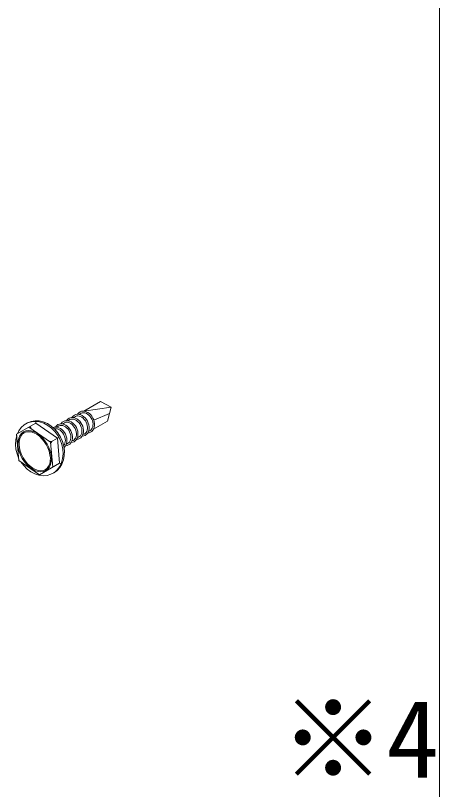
# Model space of a CAD drawing. Units: millimetres on the paper, enlarged 40 times, with parts at other scales. Extents: x -7800 to 7800, y -5578 to 5491.
# Drawn here: x -1687 to -1368, y 3709 to 4291 of the extents above; entities that cross this region are included whole.
import ezdxf
from ezdxf.enums import TextEntityAlignment as Align

# ---------------------------------------------------------------- set-up
doc = ezdxf.new("R2010")
doc.units = ezdxf.units.MM
doc.header["$LTSCALE"] = 40
doc.layers.add('1-6_文字', color=7, linetype='Continuous')
doc.layers.add('1-B_ビス', color=7, linetype='Continuous', lineweight=18)
doc.layers.add('F-4_細線', color=4, linetype='Continuous', lineweight=9)
doc.styles.add('ＭＳ ゴシック', font='')
doc.styles.get('ＭＳ ゴシック').set_extended_font_data('MS Gothic')

msp = doc.modelspace()

# ---------------------------------------------------------------- linework, layer by layer
at = {"layer": '1-B_ビス'}
for p, q in [((-1635.65, 3993.71), (-1623.04, 4000.99)), ((-1614.99, 3996.7), (-1623.04, 4000.99)), ((-1635.65, 3993.71), (-1614.99, 3996.7)), ((-1614.99, 3996.7), (-1617.82, 3986.13)), ((-1645.59, 3988.75), (-1646.65, 3988.35)), ((-1644.45, 3988.91), (-1645.59, 3988.75)), ((-1644.21, 3989.26), (-1644.45, 3988.91)), ((-1643.25, 3988.83), (-1644.45, 3988.91)), ((-1643.42, 3990.11), (-1644.21, 3989.26)), ((-1642.49, 3990.75), (-1643.42, 3990.11)), ((-1642.04, 3988.49), (-1643.25, 3988.83)), ((-1642.56, 3989.27), (-1643.06, 3988.79)), ((-1641.78, 3989.76), (-1642.56, 3989.27)), ((-1641.44, 3991.15), (-1642.49, 3990.75)), ((-1640.9, 3990.05), (-1641.78, 3989.76)), ((-1640.29, 3991.31), (-1641.44, 3991.15)), ((-1639.96, 3990.12), (-1640.9, 3990.05)), ((-1640.05, 3991.66), (-1640.29, 3991.31)), ((-1639.1, 3991.23), (-1640.29, 3991.31)), ((-1639.27, 3992.51), (-1640.05, 3991.66)), ((-1638.96, 3989.98), (-1639.96, 3990.12)), ((-1638.33, 3993.15), (-1639.27, 3992.51)), ((-1637.88, 3990.89), (-1639.1, 3991.23)), ((-1637.96, 3989.64), (-1638.96, 3989.98)), ((-1638.41, 3991.67), (-1638.91, 3991.19)), ((-1637.63, 3992.16), (-1638.41, 3991.67)), ((-1637.28, 3993.55), (-1638.33, 3993.15)), ((-1636.97, 3989.09), (-1637.96, 3989.64)), ((-1636.69, 3990.32), (-1637.88, 3990.89)), ((-1636.75, 3992.45), (-1637.63, 3992.16)), ((-1636.14, 3993.71), (-1637.28, 3993.55)), ((-1636.03, 3988.36), (-1636.97, 3989.09)), ((-1635.8, 3992.52), (-1636.75, 3992.45)), ((-1635.56, 3989.53), (-1636.69, 3990.32)), ((-1634.94, 3993.63), (-1636.14, 3993.71)), ((-1634.81, 3992.38), (-1635.8, 3992.52)), ((-1634.51, 3988.54), (-1635.56, 3989.53)), ((-1633.73, 3993.29), (-1634.94, 3993.63)), ((-1633.8, 3992.04), (-1634.81, 3992.38)), ((-1632.81, 3991.49), (-1633.8, 3992.04)), ((-1632.54, 3992.72), (-1633.73, 3993.29)), ((-1631.88, 3990.76), (-1632.81, 3991.49)), ((-1631.4, 3991.93), (-1632.54, 3992.72)), ((-1631.01, 3989.88), (-1631.88, 3990.76)), ((-1630.36, 3990.94), (-1631.4, 3991.93)), ((-1630.25, 3988.86), (-1631.01, 3989.88)), ((-1629.43, 3989.79), (-1630.36, 3990.94)), ((-1629.62, 3987.73), (-1630.25, 3988.86)), ((-1628.66, 3988.5), (-1629.43, 3989.79)), ((-1628.02, 3987), (-1616.27, 3991.93)), ((-1686.07, 3976.33), (-1671.58, 3984.7)), ((-1680.37, 3983.36), (-1682.6, 3981.37)), ((-1677.79, 3984.8), (-1680.37, 3983.36)), ((-1677.91, 3984.85), (-1679.24, 3984.02)), ((-1675.17, 3985.96), (-1677.91, 3984.85)), ((-1674.95, 3985.66), (-1677.79, 3984.8)), ((-1672.22, 3986.48), (-1675.17, 3985.96)), ((-1671.93, 3985.91), (-1674.95, 3985.66)), ((-1669.14, 3986.38), (-1672.22, 3986.48)), ((-1668.82, 3985.54), (-1671.93, 3985.91)), ((-1671.58, 3984.7), (-1671.58, 3985.9)), ((-1655.4, 3973.37), (-1671.58, 3984.7)), ((-1666.02, 3985.65), (-1669.14, 3986.38)), ((-1665.72, 3984.55), (-1668.82, 3985.54)), ((-1662.96, 3984.34), (-1666.02, 3985.65)), ((-1662.72, 3982.99), (-1665.72, 3984.55)), ((-1660.06, 3982.47), (-1662.96, 3984.34)), ((-1659.91, 3980.9), (-1662.72, 3982.99)), ((-1655.9, 3982.91), (-1656.68, 3982.06)), ((-1654.96, 3983.55), (-1655.9, 3982.91)), ((-1653.91, 3983.95), (-1654.96, 3983.55)), ((-1653.38, 3982.85), (-1654.25, 3982.56)), ((-1652.76, 3984.11), (-1653.91, 3983.95)), ((-1652.43, 3982.92), (-1653.38, 3982.85)), ((-1652.53, 3984.46), (-1652.76, 3984.11)), ((-1651.57, 3984.03), (-1652.76, 3984.11)), ((-1651.74, 3985.31), (-1652.53, 3984.46)), ((-1651.43, 3982.78), (-1652.43, 3982.92)), ((-1650.8, 3985.95), (-1651.74, 3985.31)), ((-1650.36, 3983.69), (-1651.57, 3984.03)), ((-1650.88, 3984.47), (-1651.38, 3983.99)), ((-1650.1, 3984.96), (-1650.88, 3984.47)), ((-1649.75, 3986.35), (-1650.8, 3985.95)), ((-1649.16, 3983.12), (-1650.36, 3983.69)), ((-1649.22, 3985.25), (-1650.1, 3984.96)), ((-1648.61, 3986.51), (-1649.75, 3986.35)), ((-1648.27, 3985.32), (-1649.22, 3985.25)), ((-1648.03, 3982.33), (-1649.16, 3983.12)), ((-1648.37, 3986.86), (-1648.61, 3986.51)), ((-1647.41, 3986.43), (-1648.61, 3986.51)), ((-1647.58, 3987.71), (-1648.37, 3986.86)), ((-1647.28, 3985.18), (-1648.27, 3985.32)), ((-1646.65, 3988.35), (-1647.58, 3987.71)), ((-1646.2, 3986.09), (-1647.41, 3986.43)), ((-1646.27, 3984.84), (-1647.28, 3985.18)), ((-1646.72, 3986.87), (-1647.22, 3986.39)), ((-1645.94, 3987.36), (-1646.72, 3986.87)), ((-1645.29, 3984.29), (-1646.27, 3984.84)), ((-1645.01, 3985.52), (-1646.2, 3986.09)), ((-1645.06, 3987.65), (-1645.94, 3987.36)), ((-1644.35, 3983.56), (-1645.29, 3984.29)), ((-1644.11, 3987.72), (-1645.06, 3987.65)), ((-1643.87, 3984.73), (-1645.01, 3985.52)), ((-1643.48, 3982.68), (-1644.35, 3983.56)), ((-1643.12, 3987.58), (-1644.11, 3987.72)), ((-1642.83, 3983.74), (-1643.87, 3984.73)), ((-1642.12, 3987.24), (-1643.12, 3987.58)), ((-1641.9, 3982.59), (-1642.83, 3983.74)), ((-1641.13, 3986.69), (-1642.12, 3987.24)), ((-1640.85, 3987.92), (-1642.04, 3988.49)), ((-1640.19, 3985.96), (-1641.13, 3986.69)), ((-1639.71, 3987.13), (-1640.85, 3987.92)), ((-1639.33, 3985.08), (-1640.19, 3985.96)), ((-1638.67, 3986.14), (-1639.71, 3987.13)), ((-1638.57, 3984.06), (-1639.33, 3985.08)), ((-1637.75, 3984.99), (-1638.67, 3986.14)), ((-1637.93, 3982.93), (-1638.57, 3984.06)), ((-1637.44, 3981.74), (-1637.93, 3982.93)), ((-1636.97, 3983.7), (-1637.75, 3984.99)), ((-1636.38, 3982.33), (-1636.97, 3983.7)), ((-1635.17, 3987.48), (-1636.03, 3988.36)), ((-1634.41, 3986.46), (-1635.17, 3987.48)), ((-1633.59, 3987.39), (-1634.51, 3988.54)), ((-1633.77, 3985.33), (-1634.41, 3986.46)), ((-1633.29, 3984.14), (-1633.77, 3985.33)), ((-1632.82, 3986.1), (-1633.59, 3987.39)), ((-1632.96, 3982.92), (-1633.29, 3984.14)), ((-1632.8, 3981.71), (-1632.96, 3982.92)), ((-1632.22, 3984.73), (-1632.82, 3986.1)), ((-1631.81, 3983.31), (-1632.22, 3984.73)), ((-1631.61, 3981.88), (-1631.81, 3983.31)), ((-1629.13, 3986.54), (-1629.62, 3987.73)), ((-1628.8, 3985.32), (-1629.13, 3986.54)), ((-1628.84, 3981.84), (-1628.65, 3982.93)), ((-1628.64, 3984.11), (-1628.8, 3985.32)), ((-1628.06, 3987.13), (-1628.66, 3988.5)), ((-1628.65, 3982.93), (-1628.64, 3984.11)), ((-1628.24, 3980.12), (-1617.82, 3986.13)), ((-1627.66, 3985.71), (-1628.06, 3987.13)), ((-1627.69, 3981.57), (-1627.47, 3982.89)), ((-1627.46, 3984.28), (-1627.66, 3985.71)), ((-1627.47, 3982.89), (-1627.46, 3984.28)), ((-1684.41, 3978.9), (-1685.52, 3976.65)), ((-1682.6, 3981.37), (-1684.41, 3978.9)), ((-1680.88, 3978.06), (-1682.38, 3976.9)), ((-1680.48, 3977.37), (-1681.86, 3976.29)), ((-1679.13, 3978.78), (-1680.88, 3978.06)), ((-1678.85, 3978.03), (-1680.48, 3977.37)), ((-1677.17, 3979.03), (-1679.13, 3978.78)), ((-1677.04, 3978.24), (-1678.85, 3978.03)), ((-1675.08, 3978.81), (-1677.17, 3979.03)), ((-1675.08, 3978.01), (-1677.04, 3978.24)), ((-1660.59, 3970.37), (-1676.77, 3981.7)), ((-1674.79, 3980.32), (-1675.89, 3982.21)), ((-1672.9, 3978.13), (-1675.08, 3978.81)), ((-1673.04, 3977.34), (-1675.08, 3978.01)), ((-1670.99, 3976.25), (-1673.04, 3977.34)), ((-1670.71, 3977), (-1672.9, 3978.13)), ((-1668.58, 3975.46), (-1670.71, 3977)), ((-1657.4, 3980.11), (-1660.06, 3982.47)), ((-1657.37, 3978.34), (-1659.91, 3980.9)), ((-1657.88, 3981.6), (-1658.69, 3981.35)), ((-1656.73, 3981.72), (-1657.88, 3981.6)), ((-1657.21, 3980.5), (-1657.7, 3980.41)), ((-1655.05, 3977.31), (-1657.4, 3980.11)), ((-1655.2, 3975.39), (-1657.37, 3978.34)), ((-1656.24, 3980.5), (-1657.21, 3980.5)), ((-1656.68, 3982.06), (-1656.92, 3981.71)), ((-1655.52, 3981.59), (-1656.73, 3981.72)), ((-1655.24, 3980.29), (-1656.24, 3980.5)), ((-1655.03, 3982.07), (-1655.53, 3981.59)), ((-1654.31, 3981.21), (-1655.52, 3981.59)), ((-1654.24, 3979.87), (-1655.24, 3980.29)), ((-1653.11, 3974.18), (-1655.05, 3977.31)), ((-1654.25, 3982.56), (-1655.03, 3982.07)), ((-1653.13, 3980.6), (-1654.31, 3981.21)), ((-1653.27, 3979.26), (-1654.24, 3979.87)), ((-1652.35, 3978.47), (-1653.27, 3979.26)), ((-1652, 3979.77), (-1653.13, 3980.6)), ((-1651.52, 3977.54), (-1652.35, 3978.47)), ((-1650.98, 3978.76), (-1652, 3979.77)), ((-1650.8, 3976.48), (-1651.52, 3977.54)), ((-1650.43, 3982.44), (-1651.43, 3982.78)), ((-1650.08, 3977.58), (-1650.98, 3978.76)), ((-1649.44, 3981.89), (-1650.43, 3982.44)), ((-1649.33, 3976.28), (-1650.08, 3977.58)), ((-1648.5, 3981.16), (-1649.44, 3981.89)), ((-1647.64, 3980.28), (-1648.5, 3981.16)), ((-1646.98, 3981.34), (-1648.03, 3982.33)), ((-1646.88, 3979.26), (-1647.64, 3980.28)), ((-1646.06, 3980.19), (-1646.98, 3981.34)), ((-1646.25, 3978.13), (-1646.88, 3979.26)), ((-1645.76, 3976.94), (-1646.25, 3978.13)), ((-1645.29, 3978.9), (-1646.06, 3980.19)), ((-1644.69, 3977.53), (-1645.29, 3978.9)), ((-1644.29, 3976.11), (-1644.69, 3977.53)), ((-1642.72, 3981.66), (-1643.48, 3982.68)), ((-1642.09, 3980.53), (-1642.72, 3981.66)), ((-1641.6, 3979.34), (-1642.09, 3980.53)), ((-1641.13, 3981.3), (-1641.9, 3982.59)), ((-1641.27, 3978.12), (-1641.6, 3979.34)), ((-1641.11, 3976.91), (-1641.27, 3978.12)), ((-1640.53, 3979.93), (-1641.13, 3981.3)), ((-1640.13, 3978.51), (-1640.53, 3979.93)), ((-1639.93, 3977.08), (-1640.13, 3978.51)), ((-1639.94, 3975.69), (-1639.93, 3977.08)), ((-1637.51, 3976.05), (-1637.16, 3977.04)), ((-1637.11, 3980.52), (-1637.44, 3981.74)), ((-1637.16, 3977.04), (-1636.97, 3978.13)), ((-1636.95, 3979.31), (-1637.11, 3980.52)), ((-1636.97, 3978.13), (-1636.95, 3979.31)), ((-1635.97, 3980.91), (-1636.38, 3982.33)), ((-1636, 3976.77), (-1635.78, 3978.09)), ((-1635.77, 3979.48), (-1635.97, 3980.91)), ((-1635.78, 3978.09), (-1635.77, 3979.48)), ((-1634.53, 3976.93), (-1633.87, 3977.61)), ((-1633.87, 3977.61), (-1633.36, 3978.45)), ((-1633.36, 3978.45), (-1633, 3979.44)), ((-1633, 3979.44), (-1632.81, 3980.53)), ((-1632.88, 3976.94), (-1632.27, 3977.98)), ((-1632.81, 3980.53), (-1632.8, 3981.71)), ((-1632.64, 3977.29), (-1631.5, 3977.45)), ((-1632.27, 3977.98), (-1631.84, 3979.17)), ((-1632.03, 3978.56), (-1631.15, 3978.85)), ((-1631.84, 3979.17), (-1631.62, 3980.49)), ((-1631.62, 3980.49), (-1631.61, 3981.88)), ((-1631.5, 3977.45), (-1630.45, 3977.86)), ((-1631.15, 3978.85), (-1630.37, 3979.33)), ((-1630.45, 3977.86), (-1629.51, 3978.49)), ((-1630.37, 3979.33), (-1629.72, 3980.01)), ((-1629.72, 3980.01), (-1629.2, 3980.85)), ((-1629.51, 3978.49), (-1628.72, 3979.34)), ((-1629.2, 3980.85), (-1628.84, 3981.84)), ((-1628.72, 3979.34), (-1628.11, 3980.38)), ((-1628.11, 3980.38), (-1627.69, 3981.57)), ((-1686.72, 3972.11), (-1686.91, 3968.65)), ((-1685.99, 3975.36), (-1686.72, 3972.11)), ((-1684.35, 3956.66), (-1686.07, 3976.33)), ((-1684.93, 3971.19), (-1685.04, 3968.73)), ((-1684.43, 3973.41), (-1684.93, 3971.19)), ((-1683.57, 3975.34), (-1684.43, 3973.41)), ((-1683.74, 3973.01), (-1684.18, 3970.91)), ((-1682.96, 3974.82), (-1683.74, 3973.01)), ((-1682.38, 3976.9), (-1683.57, 3975.34)), ((-1681.86, 3976.29), (-1682.96, 3974.82)), ((-1668.98, 3974.77), (-1670.99, 3976.25)), ((-1667.08, 3972.95), (-1668.98, 3974.77)), ((-1666.56, 3973.56), (-1668.58, 3975.46)), ((-1665.34, 3970.84), (-1667.08, 3972.95)), ((-1664.73, 3971.36), (-1666.56, 3973.56)), ((-1663.13, 3968.91), (-1664.73, 3971.36)), ((-1655.4, 3973.37), (-1660.59, 3970.37)), ((-1655.4, 3973.37), (-1654.36, 3973.97)), ((-1655.4, 3973.37), (-1653.75, 3954.54)), ((-1653.44, 3972.14), (-1655.2, 3975.39)), ((-1652.15, 3968.69), (-1653.44, 3972.14)), ((-1651.61, 3970.81), (-1653.11, 3974.18)), ((-1650.21, 3975.33), (-1650.8, 3976.48)), ((-1649.78, 3974.12), (-1650.21, 3975.33)), ((-1649.51, 3972.9), (-1649.78, 3974.12)), ((-1649.41, 3971.69), (-1649.51, 3972.9)), ((-1649.48, 3970.54), (-1649.41, 3971.69)), ((-1648.77, 3974.9), (-1649.33, 3976.28)), ((-1648.39, 3973.47), (-1648.77, 3974.9)), ((-1648.23, 3972.05), (-1648.39, 3973.47)), ((-1648.27, 3970.66), (-1648.23, 3972.05)), ((-1646.34, 3970.41), (-1645.83, 3971.25)), ((-1645.83, 3971.25), (-1645.47, 3972.24)), ((-1645.43, 3975.72), (-1645.76, 3976.94)), ((-1645.47, 3972.24), (-1645.28, 3973.33)), ((-1645.27, 3974.51), (-1645.43, 3975.72)), ((-1645.28, 3973.33), (-1645.27, 3974.51)), ((-1644.74, 3970.78), (-1644.31, 3971.97)), ((-1644.5, 3971.36), (-1643.62, 3971.65)), ((-1644.31, 3971.97), (-1644.09, 3973.29)), ((-1644.08, 3974.68), (-1644.29, 3976.11)), ((-1644.09, 3973.29), (-1644.08, 3974.68)), ((-1643.62, 3971.65), (-1642.84, 3972.13)), ((-1642.92, 3970.66), (-1641.98, 3971.29)), ((-1642.84, 3972.13), (-1642.19, 3972.81)), ((-1642.19, 3972.81), (-1641.67, 3973.65)), ((-1641.98, 3971.29), (-1641.2, 3972.14)), ((-1641.67, 3973.65), (-1641.31, 3974.64)), ((-1641.31, 3974.64), (-1641.12, 3975.73)), ((-1641.2, 3972.14), (-1640.58, 3973.18)), ((-1641.12, 3975.73), (-1641.11, 3976.91)), ((-1640.96, 3972.49), (-1639.81, 3972.65)), ((-1640.58, 3973.18), (-1640.16, 3974.37)), ((-1640.35, 3973.76), (-1639.47, 3974.05)), ((-1640.16, 3974.37), (-1639.94, 3975.69)), ((-1639.81, 3972.65), (-1638.76, 3973.06)), ((-1639.47, 3974.05), (-1638.69, 3974.53)), ((-1638.76, 3973.06), (-1637.83, 3973.69)), ((-1638.69, 3974.53), (-1638.03, 3975.21)), ((-1638.03, 3975.21), (-1637.51, 3976.05)), ((-1637.83, 3973.69), (-1637.04, 3974.54)), ((-1637.04, 3974.54), (-1636.42, 3975.58)), ((-1636.8, 3974.89), (-1635.66, 3975.05)), ((-1636.42, 3975.58), (-1636, 3976.77)), ((-1636.19, 3976.16), (-1635.31, 3976.45)), ((-1635.66, 3975.05), (-1634.6, 3975.46)), ((-1635.31, 3976.45), (-1634.53, 3976.93)), ((-1634.6, 3975.46), (-1633.67, 3976.09)), ((-1633.67, 3976.09), (-1632.88, 3976.94)), ((-1686.91, 3968.65), (-1686.56, 3965.1)), ((-1685.04, 3968.73), (-1684.78, 3966.11)), ((-1684.78, 3966.11), (-1684.14, 3963.41)), ((-1684.18, 3970.91), (-1684.26, 3968.59)), ((-1684.26, 3968.59), (-1683.98, 3966.11)), ((-1683.98, 3966.11), (-1683.35, 3963.55)), ((-1663.82, 3968.51), (-1665.34, 3970.84)), ((-1662.56, 3966.03), (-1663.82, 3968.51)), ((-1661.81, 3966.3), (-1663.13, 3968.91)), ((-1661.61, 3963.47), (-1662.56, 3966.03)), ((-1660.82, 3963.61), (-1661.81, 3966.3)), ((-1659.55, 3970.97), (-1661.45, 3970.97)), ((-1660.59, 3970.37), (-1658.95, 3951.54)), ((-1659.55, 3970.97), (-1660.5, 3969.33)), ((-1651.38, 3965.14), (-1652.15, 3968.69)), ((-1650.61, 3967.28), (-1651.61, 3970.81)), ((-1650.71, 3967.75), (-1650.15, 3968.54)), ((-1650.14, 3963.73), (-1650.61, 3967.28)), ((-1650.44, 3966.37), (-1649.63, 3967.19)), ((-1650.15, 3968.54), (-1649.73, 3969.48)), ((-1649.73, 3969.48), (-1649.48, 3970.54)), ((-1649.63, 3967.19), (-1648.98, 3968.2)), ((-1649.27, 3967.69), (-1648.13, 3967.85)), ((-1648.98, 3968.2), (-1648.53, 3969.37)), ((-1648.66, 3968.96), (-1647.78, 3969.25)), ((-1648.53, 3969.37), (-1648.27, 3970.66)), ((-1648.13, 3967.85), (-1647.07, 3968.26)), ((-1647.78, 3969.25), (-1647, 3969.73)), ((-1647.07, 3968.26), (-1646.14, 3968.89)), ((-1647, 3969.73), (-1646.34, 3970.41)), ((-1646.14, 3968.89), (-1645.35, 3969.74)), ((-1645.35, 3969.74), (-1644.74, 3970.78)), ((-1645.11, 3970.09), (-1643.97, 3970.25)), ((-1643.97, 3970.25), (-1642.92, 3970.66)), ((-1686.56, 3965.1), (-1685.67, 3961.57)), ((-1685.67, 3961.57), (-1684.53, 3958.66)), ((-1684.14, 3963.41), (-1683.15, 3960.72)), ((-1683.35, 3963.55), (-1682.4, 3960.99)), ((-1683.15, 3960.72), (-1681.83, 3958.11)), ((-1682.4, 3960.99), (-1681.14, 3958.51)), ((-1660.98, 3960.91), (-1661.61, 3963.47)), ((-1660.7, 3958.44), (-1660.98, 3960.91)), ((-1660.18, 3960.91), (-1660.82, 3963.61)), ((-1659.92, 3958.3), (-1660.18, 3960.91)), ((-1651.45, 3958.18), (-1651.15, 3961.6)), ((-1651.15, 3961.6), (-1651.38, 3965.14)), ((-1650.83, 3956.94), (-1650.21, 3960.24)), ((-1650.21, 3960.24), (-1650.14, 3963.73)), ((-1684.35, 3956.66), (-1668.87, 3945.82)), ((-1682.87, 3955.62), (-1680.69, 3952.67)), ((-1681.83, 3958.11), (-1680.23, 3955.67)), ((-1681.14, 3958.51), (-1679.62, 3956.18)), ((-1680.23, 3955.67), (-1678.4, 3953.46)), ((-1679.62, 3956.18), (-1677.88, 3954.07)), ((-1677.88, 3954.07), (-1675.98, 3952.25)), ((-1668.87, 3945.82), (-1653.75, 3954.54)), ((-1662, 3952.2), (-1661.22, 3954.01)), ((-1661.22, 3954.01), (-1660.78, 3956.11)), ((-1660.78, 3956.11), (-1660.7, 3958.44)), ((-1660.53, 3953.61), (-1660.03, 3955.84)), ((-1660.03, 3955.84), (-1659.92, 3958.3)), ((-1653.75, 3954.54), (-1652.71, 3953.94)), ((-1653.65, 3952.11), (-1652.3, 3954.98)), ((-1653.58, 3951.25), (-1651.96, 3953.91)), ((-1652.3, 3954.98), (-1651.45, 3958.18)), ((-1651.96, 3953.91), (-1650.83, 3956.94)), ((-1680.69, 3952.67), (-1678.16, 3950.11)), ((-1678.4, 3953.46), (-1676.38, 3951.56)), ((-1678.16, 3950.11), (-1675.35, 3948.01)), ((-1676.38, 3951.56), (-1674.25, 3950.02)), ((-1675.98, 3952.25), (-1673.97, 3950.77)), ((-1675.35, 3948.01), (-1672.34, 3946.45)), ((-1674.25, 3950.02), (-1672.06, 3948.9)), ((-1673.97, 3950.77), (-1671.92, 3949.68)), ((-1672.06, 3948.9), (-1669.88, 3948.21)), ((-1671.92, 3949.68), (-1669.88, 3949.01)), ((-1669.88, 3949.01), (-1667.92, 3948.78)), ((-1669.88, 3948.21), (-1667.79, 3947.99)), ((-1667.92, 3948.78), (-1666.11, 3949)), ((-1667.79, 3947.99), (-1665.83, 3948.25)), ((-1666.11, 3949), (-1664.48, 3949.66)), ((-1665.83, 3948.25), (-1664.08, 3948.96)), ((-1664.48, 3949.66), (-1663.1, 3950.73)), ((-1664.08, 3948.96), (-1662.58, 3950.12)), ((-1663.1, 3950.73), (-1662, 3952.2)), ((-1662.58, 3950.12), (-1661.39, 3951.69)), ((-1661.39, 3951.69), (-1660.53, 3953.61)), ((-1657.91, 3952.14), (-1659, 3952.14)), ((-1658.07, 3947.36), (-1655.64, 3949.05)), ((-1657.7, 3947.65), (-1655.47, 3949.63)), ((-1655.64, 3949.05), (-1653.58, 3951.25)), ((-1655.47, 3949.63), (-1653.65, 3952.11)), ((-1672.34, 3946.45), (-1669.24, 3945.47)), ((-1669.24, 3945.47), (-1666.13, 3945.1)), ((-1668.87, 3945.82), (-1668.87, 3945.39)), ((-1666.13, 3945.1), (-1663.11, 3945.34)), ((-1663.11, 3945.34), (-1660.27, 3946.2)), ((-1660.27, 3946.2), (-1657.7, 3947.65))]:
    msp.add_line(p, q, dxfattribs=at)
at = {"layer": 'F-4_細線'}
msp.add_line((-1368.18, 4900.25), (-1368.18, 3100.25), dxfattribs=at)

# ---------------------------------------------------------------- texts
at = {"layer": '1-6_文字', "style": 'ＭＳ ゴシック'}
msp.add_text('※4', height=58.65, dxfattribs=at).set_placement((-1488.18, 3700.25), align=Align.BOTTOM_LEFT)

doc.saveas('drawing.dxf')
